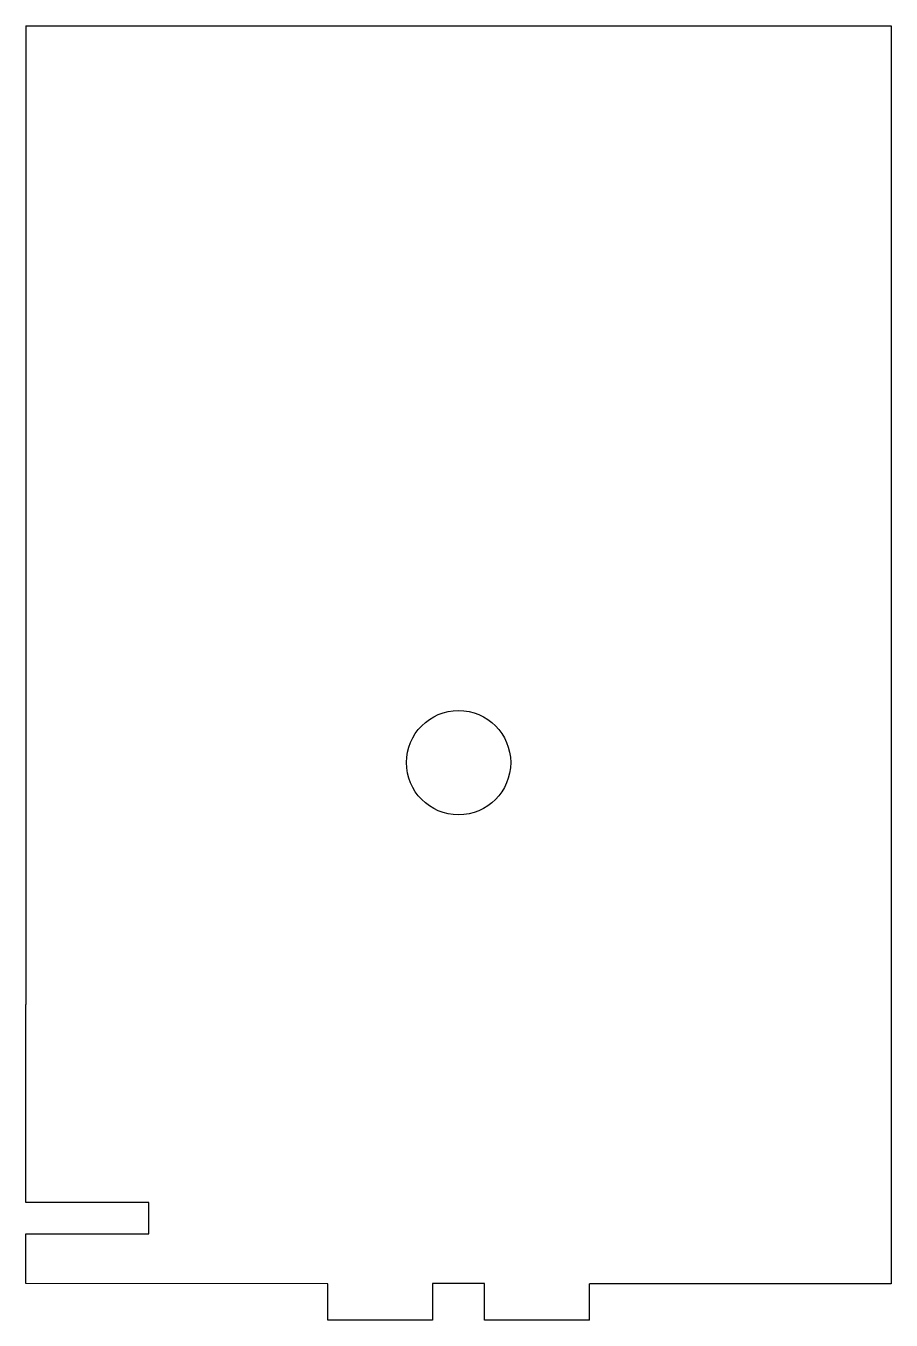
# Model space of a CAD drawing. Header units: millimetres. Extents: x 15 to 98, y -36 to 88.
import ezdxf

# ---------------------------------------------------------------- set-up
doc = ezdxf.new("R2010")
doc.units = ezdxf.units.MM
doc.layers.add('Corte exterior', color=1, linetype='Continuous', true_color=0xff0000)

msp = doc.modelspace()

# ---------------------------------------------------------------- linework, layer by layer
at = {"layer": 'Corte exterior'}
for p, q in [((14.89, 88.35), (97.89, 88.35)), ((14.89, 88.35), (14.89, -5.55)), ((97.89, 88.35), (97.89, -32.35)), ((14.89, -24.55), (14.89, -5.55)), ((26.69, -24.55), (14.89, -24.55)), ((26.69, -24.55), (14.89, -24.55)), ((26.69, -27.55), (26.69, -24.55)), ((14.89, -27.55), (26.69, -27.55)), ((14.89, -32.34), (14.89, -27.55)), ((43.84, -32.35), (14.89, -32.34)), ((43.84, -35.84), (43.84, -32.35)), ((53.89, -32.34), (53.89, -35.84)), ((58.89, -32.34), (53.89, -32.34)), ((58.89, -35.84), (58.89, -32.34)), ((68.94, -35.84), (68.94, -32.35)), ((97.89, -32.35), (68.94, -32.35)), ((53.89, -35.84), (43.84, -35.84)), ((68.94, -35.84), (58.89, -35.84))]:
    msp.add_line(p, q, dxfattribs=at)
msp.add_circle((56.39, 17.65), 5, dxfattribs=at)

doc.saveas('drawing.dxf')
